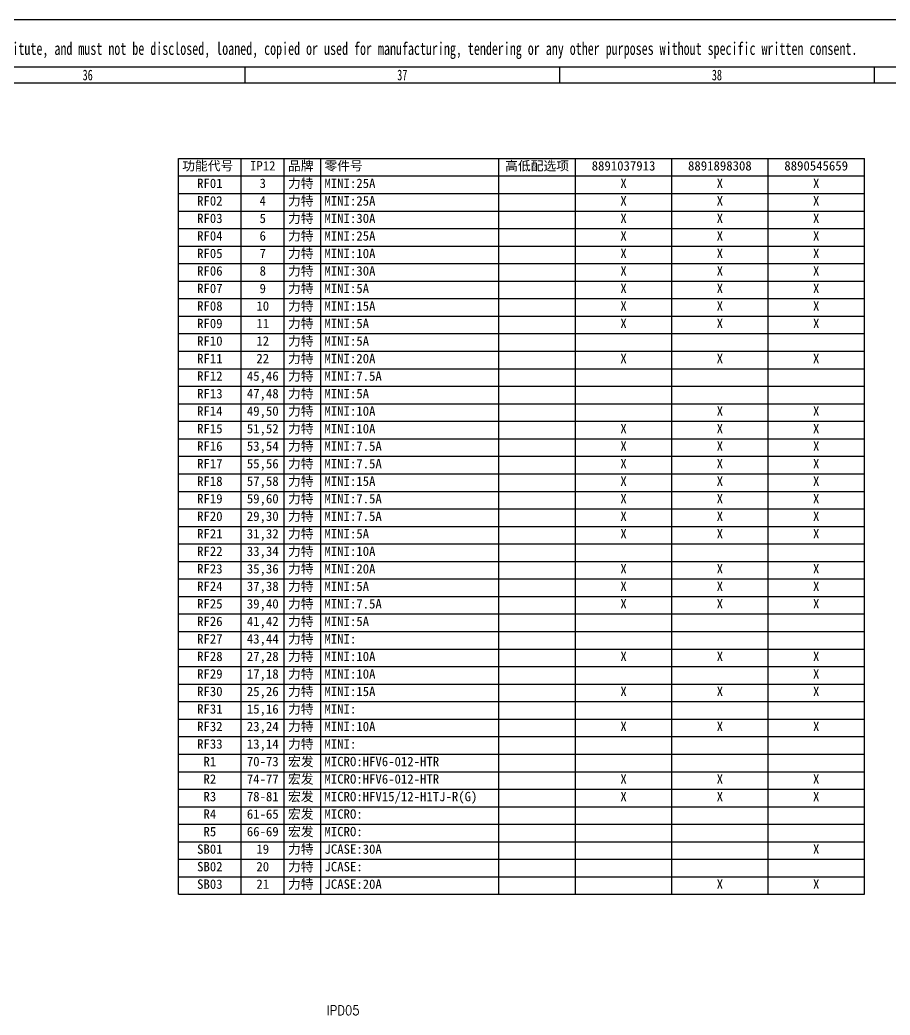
# Model space of a CAD drawing. Header units: inches. Extents: x 47316 to 59086, y 3141 to 11743.
# Drawn here: x 53796.3 to 54072.9, y 8757.3 to 9073.5 of the extents above; entities that cross this region are included whole.
import ezdxf
from ezdxf.enums import TextEntityAlignment as Align

# ---------------------------------------------------------------- set-up
doc = ezdxf.new("R2010")
doc.units = ezdxf.units.IN
doc.header["$MEASUREMENT"] = 0
doc.styles.add('COOL-宋体', font='')
doc.styles.add('MtX_@FangSong_GB2312', font='')
doc.styles.add('MtX_FangSong_GB2312', font='')
doc.styles.get("Standard").update_dxf_attribs({"font": ''})
doc.styles.get('COOL-宋体').set_extended_font_data('SimSun')
doc.styles.get('MtX_@FangSong_GB2312').set_extended_font_data('@FangSong_GB2312')
doc.styles.get('MtX_FangSong_GB2312').set_extended_font_data('FangSong_GB2312')
doc.styles.get('Standard').set_extended_font_data('SimSun')

msp = doc.modelspace()

# ---------------------------------------------------------------- linework, layer by layer
at = {"color": 0, "lineweight": -2}
for p, q in [((56191.93, 9073.45), (50247.93, 9073.45)), ((56067.93, 9058.45), (50267.93, 9058.45)), ((53867.93, 9053.45), (53867.93, 9058.45)), ((53967.93, 9053.45), (53967.93, 9058.45)), ((54067.93, 9053.45), (54067.93, 9058.45)), ((50267.93, 9053.45), (56171.93, 9053.45))]:
    msp.add_line(p, q, dxfattribs=at)
at = {"color": 0}
for p, q in [((53846.72, 8795.66), (53846.72, 9029.44)), ((53846.72, 9029.44), (54064.73, 9029.44)), ((53866.66, 8795.66), (53866.66, 9029.44)), ((53880.35, 8795.66), (53880.35, 9029.44)), ((53891.94, 8795.66), (53891.94, 9029.44)), ((53948.53, 8795.66), (53948.53, 9029.44)), ((53972.89, 8795.66), (53972.89, 9029.44)), ((54003.5, 8795.66), (54003.5, 9029.44)), ((54034.11, 8795.66), (54034.11, 9029.44)), ((54064.73, 8795.66), (54064.73, 9029.44)), ((53846.72, 9023.87), (54064.73, 9023.87)), ((53846.72, 9018.31), (54064.73, 9018.31)), ((53846.72, 9012.74), (54064.73, 9012.74)), ((53846.72, 9007.17), (54064.73, 9007.17)), ((53846.72, 9001.61), (54064.73, 9001.61)), ((53846.72, 8996.04), (54064.73, 8996.04)), ((53846.72, 8990.48), (54064.73, 8990.48)), ((53846.72, 8984.91), (54064.73, 8984.91)), ((53846.72, 8979.34), (54064.73, 8979.34)), ((53846.72, 8973.78), (54064.73, 8973.78)), ((53846.72, 8968.21), (54064.73, 8968.21)), ((53846.72, 8962.64), (54064.73, 8962.64)), ((53846.72, 8957.08), (54064.73, 8957.08)), ((53846.72, 8951.51), (54064.73, 8951.51)), ((53846.72, 8945.95), (54064.73, 8945.95)), ((53846.72, 8940.38), (54064.73, 8940.38)), ((53846.72, 8934.81), (54064.73, 8934.81)), ((53846.72, 8929.25), (54064.73, 8929.25)), ((53846.72, 8923.68), (54064.73, 8923.68)), ((53846.72, 8918.12), (54064.73, 8918.12)), ((53846.72, 8912.55), (54064.73, 8912.55)), ((53846.72, 8906.98), (54064.73, 8906.98)), ((53846.72, 8901.42), (54064.73, 8901.42)), ((53846.72, 8895.85), (54064.73, 8895.85)), ((53846.72, 8890.28), (54064.73, 8890.28)), ((53846.72, 8884.72), (54064.73, 8884.72)), ((53846.72, 8879.15), (54064.73, 8879.15)), ((53846.72, 8873.59), (54064.73, 8873.59)), ((53846.72, 8868.02), (54064.73, 8868.02)), ((53846.72, 8862.45), (54064.73, 8862.45)), ((53846.72, 8856.89), (54064.73, 8856.89)), ((53846.72, 8851.32), (54064.73, 8851.32)), ((53846.72, 8845.75), (54064.73, 8845.75)), ((53846.72, 8840.19), (54064.73, 8840.19)), ((53846.72, 8834.62), (54064.73, 8834.62)), ((53846.72, 8829.06), (54064.73, 8829.06)), ((53846.72, 8823.49), (54064.73, 8823.49)), ((53846.72, 8817.92), (54064.73, 8817.92)), ((53846.72, 8812.36), (54064.73, 8812.36)), ((53846.72, 8806.79), (54064.73, 8806.79)), ((53846.72, 8801.23), (54064.73, 8801.23)), ((53846.72, 8795.66), (54064.73, 8795.66))]:
    msp.add_line(p, q, dxfattribs=at)

# ---------------------------------------------------------------- texts
at = {"color": 0, "lineweight": -2, "width": 0.7}
for s, height, style, p in [('This drawing and any information or descriptive matter set out hereon are confidential and copyrighted by Geely Automobile Research Institute, and must not be disclosed, loaned, copied or used for manufacturing, tendering or any other purposes without specific written consent.', 4, 'MtX_@FangSong_GB2312', (53534.9, 9062.33)), ('36', 3.4, 'MtX_FangSong_GB2312', (53816.24, 9054.25)), ('37', 3.4, 'MtX_FangSong_GB2312', (53916.24, 9054.25)), ('38', 3.4, 'MtX_FangSong_GB2312', (54016.24, 9054.25))]:
    msp.add_text(s, height=height, dxfattribs=dict(at, style=style)).set_placement(p)
at = {"color": 0, "style": 'COOL-宋体'}
for s, height, p in [('功能代号', 2.976, (53847.91, 9025.61)), ('品牌', 2.976, (53881.54, 9025.61)), ('零件号', 2.976, (53893.13, 9025.61)), ('力特', 2.976, (53881.54, 9020.05)), ('MINI:25A', 2.976, (53893.13, 9020.05)), ('力特', 2.976, (53881.54, 9014.48)), ('MINI:25A', 2.976, (53893.13, 9014.48)), ('力特', 2.976, (53881.54, 9008.92)), ('MINI:30A', 2.976, (53893.13, 9008.92)), ('力特', 2.976, (53881.54, 9003.35)), ('MINI:25A', 2.976, (53893.13, 9003.35)), ('力特', 2.976, (53881.54, 8997.78)), ('MINI:10A', 2.976, (53893.13, 8997.78)), ('力特', 2.976, (53881.54, 8992.22)), ('MINI:30A', 2.976, (53893.13, 8992.22)), ('力特', 2.976, (53881.54, 8986.65)), ('MINI:5A', 2.976, (53893.13, 8986.65)), ('力特', 2.976, (53881.54, 8981.08)), ('MINI:15A', 2.976, (53893.13, 8981.08)), ('力特', 2.976, (53881.54, 8975.52)), ('MINI:5A', 2.976, (53893.13, 8975.52)), ('力特', 2.976, (53881.54, 8969.95)), ('MINI:5A', 2.976, (53893.13, 8969.95)), ('力特', 2.976, (53881.54, 8964.39)), ('MINI:20A', 2.976, (53893.13, 8964.39)), ('力特', 2.976, (53881.54, 8958.82)), ('MINI:7.5A', 2.976, (53893.13, 8958.82)), ('力特', 2.976, (53881.54, 8953.25)), ('MINI:5A', 2.976, (53893.13, 8953.25)), ('力特', 2.976, (53881.54, 8947.69)), ('MINI:10A', 2.976, (53893.13, 8947.69)), ('力特', 2.976, (53881.54, 8942.12)), ('MINI:10A', 2.976, (53893.13, 8942.12)), ('力特', 2.976, (53881.54, 8936.56)), ('MINI:7.5A', 2.976, (53893.13, 8936.56)), ('力特', 2.976, (53881.54, 8930.99)), ('MINI:7.5A', 2.976, (53893.13, 8930.99)), ('力特', 2.976, (53881.54, 8925.42)), ('MINI:15A', 2.976, (53893.13, 8925.42)), ('力特', 2.976, (53881.54, 8919.86)), ('MINI:7.5A', 2.976, (53893.13, 8919.86)), ('力特', 2.976, (53881.54, 8914.29)), ('MINI:7.5A', 2.976, (53893.13, 8914.29)), ('力特', 2.976, (53881.54, 8908.72)), ('MINI:5A', 2.976, (53893.13, 8908.72)), ('力特', 2.976, (53881.54, 8903.16)), ('MINI:10A', 2.976, (53893.13, 8903.16)), ('力特', 2.976, (53881.54, 8897.59)), ('MINI:20A', 2.976, (53893.13, 8897.59)), ('力特', 2.976, (53881.54, 8892.03)), ('MINI:5A', 2.976, (53893.13, 8892.03)), ('力特', 2.976, (53881.54, 8886.46)), ('MINI:7.5A', 2.976, (53893.13, 8886.46)), ('力特', 2.976, (53881.54, 8880.89)), ('MINI:5A', 2.976, (53893.13, 8880.89)), ('力特', 2.976, (53881.54, 8875.33)), ('MINI:', 2.976, (53893.13, 8875.33)), ('力特', 2.976, (53881.54, 8869.76)), ('MINI:10A', 2.976, (53893.13, 8869.76)), ('力特', 2.976, (53881.54, 8864.19)), ('MINI:10A', 2.976, (53893.13, 8864.19)), ('力特', 2.976, (53881.54, 8858.63)), ('MINI:15A', 2.976, (53893.13, 8858.63)), ('力特', 2.976, (53881.54, 8853.06)), ('MINI:', 2.976, (53893.13, 8853.06)), ('力特', 2.976, (53881.54, 8847.5)), ('MINI:10A', 2.976, (53893.13, 8847.5)), ('力特', 2.976, (53881.54, 8841.93)), ('MINI:', 2.976, (53893.13, 8841.93)), ('宏发', 2.976, (53881.54, 8836.36)), ('MICRO:HFV6-012-HTR', 2.9764, (53893.13, 8836.36)), ('宏发', 2.976, (53881.54, 8830.8)), ('MICRO:HFV6-012-HTR', 2.9764, (53893.13, 8830.8)), ('宏发', 2.976, (53881.54, 8825.23)), ('MICRO:HFV15/12-H1TJ-R(G)', 2.9764, (53893.13, 8825.23)), ('宏发', 2.976, (53881.54, 8819.67)), ('MICRO:', 2.976, (53893.13, 8819.67)), ('宏发', 2.976, (53881.54, 8814.1)), ('MICRO:', 2.976, (53893.13, 8814.1)), ('力特', 2.976, (53881.54, 8808.53)), ('JCASE:30A', 2.976, (53893.13, 8808.53)), ('力特', 2.976, (53881.54, 8802.97)), ('JCASE:', 2.976, (53893.13, 8802.97)), ('力特', 2.976, (53881.54, 8797.4)), ('JCASE:20A', 2.976, (53893.13, 8797.4))]:
    msp.add_text(s, height=height, dxfattribs=at).set_placement(p)
for s, height, p in [('IP12', 2.976, (53873.51, 9025.61)), ('高低配选项', 2.976, (53960.71, 9025.61)), ('8891037913', 2.976, (53988.19, 9025.61)), ('8891898308', 2.976, (54018.81, 9025.61)), ('8890545659', 2.976, (54049.42, 9025.61)), ('RF01', 2.976, (53856.69, 9020.05)), ('3', 2.98, (53873.51, 9020.05)), ('X', 2.98, (53988.19, 9020.05)), ('X', 2.98, (54018.81, 9020.05)), ('X', 2.98, (54049.42, 9020.05)), ('RF02', 2.976, (53856.69, 9014.48)), ('4', 2.98, (53873.51, 9014.48)), ('X', 2.98, (53988.19, 9014.48)), ('X', 2.98, (54018.81, 9014.48)), ('X', 2.98, (54049.42, 9014.48)), ('RF03', 2.976, (53856.69, 9008.92)), ('5', 2.98, (53873.51, 9008.92)), ('X', 2.98, (53988.19, 9008.92)), ('X', 2.98, (54018.81, 9008.92)), ('X', 2.98, (54049.42, 9008.92)), ('RF04', 2.976, (53856.69, 9003.35)), ('6', 2.98, (53873.51, 9003.35)), ('X', 2.98, (53988.19, 9003.35)), ('X', 2.98, (54018.81, 9003.35)), ('X', 2.98, (54049.42, 9003.35)), ('RF05', 2.976, (53856.69, 8997.78)), ('7', 2.98, (53873.51, 8997.78)), ('X', 2.98, (53988.19, 8997.78)), ('X', 2.98, (54018.81, 8997.78)), ('X', 2.98, (54049.42, 8997.78)), ('RF06', 2.976, (53856.69, 8992.22)), ('8', 2.98, (53873.51, 8992.22)), ('X', 2.98, (53988.19, 8992.22)), ('X', 2.98, (54018.81, 8992.22)), ('X', 2.98, (54049.42, 8992.22)), ('RF07', 2.976, (53856.69, 8986.65)), ('9', 2.98, (53873.51, 8986.65)), ('X', 2.98, (53988.19, 8986.65)), ('X', 2.98, (54018.81, 8986.65)), ('X', 2.98, (54049.42, 8986.65)), ('RF08', 2.976, (53856.69, 8981.08)), ('10', 2.976, (53873.51, 8981.08)), ('X', 2.98, (53988.19, 8981.08)), ('X', 2.98, (54018.81, 8981.08)), ('X', 2.98, (54049.42, 8981.08)), ('RF09', 2.976, (53856.69, 8975.52)), ('11', 2.976, (53873.51, 8975.52)), ('X', 2.98, (53988.19, 8975.52)), ('X', 2.98, (54018.81, 8975.52)), ('X', 2.98, (54049.42, 8975.52)), ('RF10', 2.976, (53856.69, 8969.95)), ('12', 2.976, (53873.51, 8969.95)), ('RF11', 2.976, (53856.69, 8964.39)), ('22', 2.976, (53873.51, 8964.39)), ('X', 2.98, (53988.19, 8964.39)), ('X', 2.98, (54018.81, 8964.39)), ('X', 2.98, (54049.42, 8964.39)), ('RF12', 2.976, (53856.69, 8958.82)), ('45,46', 2.976, (53873.51, 8958.82)), ('RF13', 2.976, (53856.69, 8953.25)), ('47,48', 2.976, (53873.51, 8953.25)), ('RF14', 2.976, (53856.69, 8947.69)), ('49,50', 2.976, (53873.51, 8947.69)), ('X', 2.98, (54018.81, 8947.69)), ('X', 2.98, (54049.42, 8947.69)), ('RF15', 2.976, (53856.69, 8942.12)), ('51,52', 2.976, (53873.51, 8942.12)), ('X', 2.98, (53988.19, 8942.12)), ('X', 2.98, (54018.81, 8942.12)), ('X', 2.98, (54049.42, 8942.12)), ('RF16', 2.976, (53856.69, 8936.56)), ('53,54', 2.976, (53873.51, 8936.56)), ('X', 2.98, (53988.19, 8936.56)), ('X', 2.98, (54018.81, 8936.56)), ('X', 2.98, (54049.42, 8936.56)), ('RF17', 2.976, (53856.69, 8930.99)), ('55,56', 2.976, (53873.51, 8930.99)), ('X', 2.98, (53988.19, 8930.99)), ('X', 2.98, (54018.81, 8930.99)), ('X', 2.98, (54049.42, 8930.99)), ('RF18', 2.976, (53856.69, 8925.42)), ('57,58', 2.976, (53873.51, 8925.42)), ('X', 2.98, (53988.19, 8925.42)), ('X', 2.98, (54018.81, 8925.42)), ('X', 2.98, (54049.42, 8925.42)), ('RF19', 2.976, (53856.69, 8919.86)), ('59,60', 2.976, (53873.51, 8919.86)), ('X', 2.98, (53988.19, 8919.86)), ('X', 2.98, (54018.81, 8919.86)), ('X', 2.98, (54049.42, 8919.86)), ('RF20', 2.976, (53856.69, 8914.29)), ('29,30', 2.976, (53873.51, 8914.29)), ('X', 2.98, (53988.19, 8914.29)), ('X', 2.98, (54018.81, 8914.29)), ('X', 2.98, (54049.42, 8914.29)), ('RF21', 2.976, (53856.69, 8908.72)), ('31,32', 2.976, (53873.51, 8908.72)), ('X', 2.98, (53988.19, 8908.72)), ('X', 2.98, (54018.81, 8908.72)), ('X', 2.98, (54049.42, 8908.72)), ('RF22', 2.976, (53856.69, 8903.16)), ('33,34', 2.976, (53873.51, 8903.16)), ('RF23', 2.976, (53856.69, 8897.59)), ('35,36', 2.976, (53873.51, 8897.59)), ('X', 2.98, (53988.19, 8897.59)), ('X', 2.98, (54018.81, 8897.59)), ('X', 2.98, (54049.42, 8897.59)), ('RF24', 2.976, (53856.69, 8892.03)), ('37,38', 2.976, (53873.51, 8892.03)), ('X', 2.98, (53988.19, 8892.03)), ('X', 2.98, (54018.81, 8892.03)), ('X', 2.98, (54049.42, 8892.03)), ('RF25', 2.976, (53856.69, 8886.46)), ('39,40', 2.976, (53873.51, 8886.46)), ('X', 2.98, (53988.19, 8886.46)), ('X', 2.98, (54018.81, 8886.46)), ('X', 2.98, (54049.42, 8886.46)), ('RF26', 2.976, (53856.69, 8880.89)), ('41,42', 2.976, (53873.51, 8880.89)), ('RF27', 2.976, (53856.69, 8875.33)), ('43,44', 2.976, (53873.51, 8875.33)), ('RF28', 2.976, (53856.69, 8869.76)), ('27,28', 2.976, (53873.51, 8869.76)), ('X', 2.98, (53988.19, 8869.76)), ('X', 2.98, (54018.81, 8869.76)), ('X', 2.98, (54049.42, 8869.76)), ('RF29', 2.976, (53856.69, 8864.19)), ('17,18', 2.976, (53873.51, 8864.19)), ('X', 2.98, (54049.42, 8864.19)), ('RF30', 2.976, (53856.69, 8858.63)), ('25,26', 2.976, (53873.51, 8858.63)), ('X', 2.98, (53988.19, 8858.63)), ('X', 2.98, (54018.81, 8858.63)), ('X', 2.98, (54049.42, 8858.63)), ('RF31', 2.976, (53856.69, 8853.06)), ('15,16', 2.976, (53873.51, 8853.06)), ('RF32', 2.976, (53856.69, 8847.5)), ('23,24', 2.976, (53873.51, 8847.5)), ('X', 2.98, (53988.19, 8847.5)), ('X', 2.98, (54018.81, 8847.5)), ('X', 2.98, (54049.42, 8847.5)), ('RF33', 2.976, (53856.69, 8841.93)), ('13,14', 2.976, (53873.51, 8841.93)), ('R1', 2.976, (53856.69, 8836.36)), ('70-73', 2.976, (53873.51, 8836.36)), ('R2', 2.976, (53856.69, 8830.8)), ('74-77', 2.976, (53873.51, 8830.8)), ('X', 2.98, (53988.19, 8830.8)), ('X', 2.98, (54018.81, 8830.8)), ('X', 2.98, (54049.42, 8830.8)), ('R3', 2.976, (53856.69, 8825.23)), ('78-81', 2.976, (53873.51, 8825.23)), ('X', 2.98, (53988.19, 8825.23)), ('X', 2.98, (54018.81, 8825.23)), ('X', 2.98, (54049.42, 8825.23)), ('R4', 2.976, (53856.69, 8819.67)), ('61-65', 2.976, (53873.51, 8819.67)), ('R5', 2.976, (53856.69, 8814.1)), ('66-69', 2.976, (53873.51, 8814.1)), ('SB01', 2.976, (53856.69, 8808.53)), ('19', 2.976, (53873.51, 8808.53)), ('X', 2.98, (54049.42, 8808.53)), ('SB02', 2.976, (53856.69, 8802.97)), ('20', 2.976, (53873.51, 8802.97)), ('SB03', 2.976, (53856.69, 8797.4)), ('21', 2.976, (53873.51, 8797.4)), ('X', 2.98, (54018.81, 8797.4)), ('X', 2.98, (54049.42, 8797.4))]:
    msp.add_text(s, height=height, dxfattribs=at).set_placement(p, align=Align.CENTER)
at = {"color": 6, "linetype": 'Continuous', "lineweight": 20, "insert": (53893.85, 8760.29), "char_height": 3, "width": 11.5714, "attachment_point": 1}
msp.add_mtext('\\Fromans.shx;\\W0.9000000000;\\T1.0000000000;\\o\\lIPD05', dxfattribs=at)

doc.saveas('drawing.dxf')
